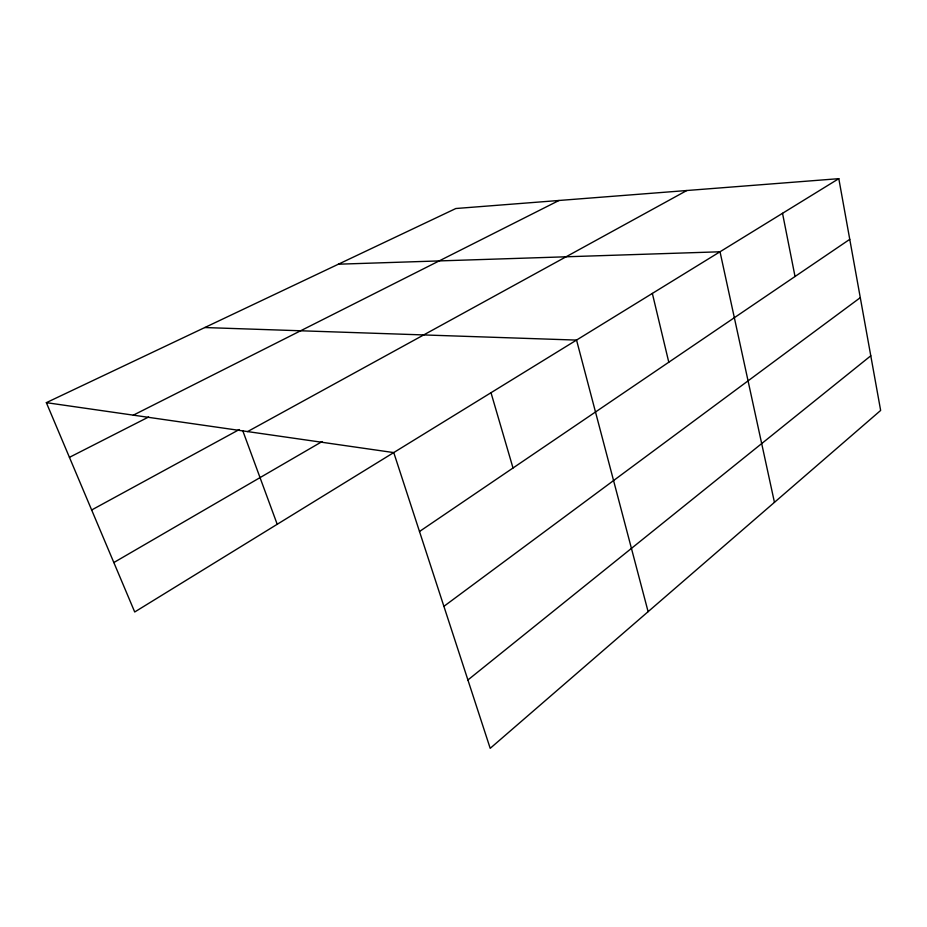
<?xml version="1.0" encoding="UTF-8"?>
<svg xmlns="http://www.w3.org/2000/svg" width="927" height="927" viewBox="0 0 927 927"><rect width="100%" height="100%" fill="white"/><g stroke="black" fill="none" stroke-linecap="round" stroke-linejoin="round"><path stroke-width="1.39" d="M467.903 679.978L870.789 355.794M443.894 606.339L860.291 297.66M419.491 531.507L849.758 239.34M838.808 178.668L134.705 611.982L46.35 402.654L455.841 208.517L838.808 178.668L880.65 410.441L490.198 748.332L393.766 452.596L46.35 402.654M113.836 562.538L322.086 441.576M247.59 431.588L686.837 190.51M91.657 509.989L239.305 429.537M69.432 457.347L148.633 416.988M133.326 415.157L559.016 200.475M338.413 264.195L720.024 251.785L774.451 502.353M204.786 327.544L576.548 340.093L648.112 611.669M242.816 430.835L277.208 524.276M491.009 392.747L513.013 468.008M652.353 293.43L668.784 362.225M782.527 213.303L795.03 276.501"/></g></svg>
